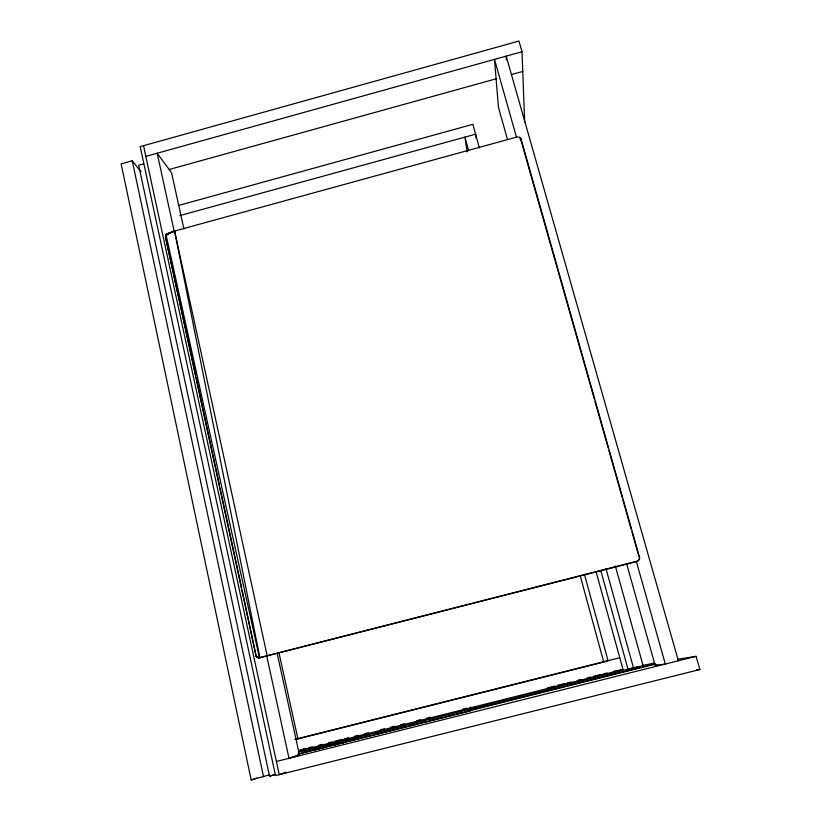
<?xml version="1.0" encoding="UTF-8"?>
<svg xmlns="http://www.w3.org/2000/svg" width="821" height="821" viewBox="0 0 821 821"><rect width="100%" height="100%" fill="white"/><g stroke="black" fill="none" stroke-linecap="round" stroke-linejoin="round"><path stroke-width="1.23" d="M195.706 375.32L165.544 237.248C165.103 232.559 171.876 232.795 174.586 231.05L517.415 136.891L519.909 137.271L520.996 138.749L639.538 557.295L639.405 559.368L637.055 561.482L259.888 657.734L256.963 657.149L255.936 655.425L165.544 237.248L166.068 234.857L174.586 231.05L267.133 655.589L267.974 655.671M639.405 559.368L639.538 557.295M166.14 235.411L165.483 236.622L165.965 237.751L166.068 234.857L166.991 234.97L166.981 233.985L174.586 231.05L259.888 657.734M637.055 561.482L638.779 560.333M637.342 561.112L259.415 657.693L166.068 234.857L166.991 234.97M298.023 754.089L469.232 711.181L471.213 710.391L470.371 707.014M298.823 751.8L470.618 708.502M286.057 772.253L279.232 774.665L143.521 145.686M273.957 774.696L269.545 776.225L138.698 165.267L143.552 163.923M335.081 742.666L333.254 743.138L338.273 741.825L335.276 742.646M140.986 171.794L132.232 160.783L121.128 163.872L251.185 779.95L269.575 774.808M251.185 779.95L257.147 777.939M165.544 237.248C165.709 236.551 166.119 235.884 165.76 235.401M277.221 653.69L299.501 755.135L289.023 758.317L266.64 655.589M297.879 754.222L322.889 747.438M316.906 747.172L318.117 746.874L318.538 748.844L313.427 750.189L316.003 749.552M298.793 751.759L636.993 666.929M298.926 750.332L306.192 748.393M315.069 747.705L316.814 747.254L312.996 748.218L318.138 746.874M145.83 156.39L522.023 51.733L518.944 41.05L140.196 146.61L275.517 775.588L699.872 669.536L696.075 656.338L677.53 659.325M336.579 744.298C333.675 745.776 334.229 741.373 337.103 742.163M169.29 169.475L496.808 78.631M511.637 74.516L522.761 71.437M178.886 205.373L472.865 124.32L479.331 147.79M179.778 215.625L475.595 134.203L476.067 137.959M340.13 741.363L341.249 741.096L339.022 741.691L341.372 741.035M341.526 741.076L343.937 740.409L342.829 740.665M320.621 748.311L323.741 747.541M320.457 746.33L322.54 745.817L318.692 746.792L323.802 745.447L321.309 746.063M314.782 749.778L314.771 747.757M341.054 741.199L341.854 740.911M342.224 740.85L341.669 741.014M337.041 744.216L338.693 743.785L337.564 744.052M342.295 742.872L340.592 743.313L343.281 742.625M342.675 742.81L344.379 742.369L343.701 742.523M335.522 744.626C329.98 746.073 341.269 743.169 335.717 744.616M341.156 743.221C336.015 744.565 346.688 741.815 341.495 743.169M294.749 739.403L619.752 657.744M299.162 738.582L603.476 662.116M341.731 740.973L342.357 740.788M322.243 747.89L323.618 747.551M336.538 744.349L337.082 744.175M321.883 748.054L322.981 747.787L319.123 748.762L322.407 747.89M308.686 747.777L312.411 746.833M318.63 745.283L322.355 744.339M328.574 742.779L332.31 741.845M334.794 741.23L342.254 739.352M344.738 738.726L348.473 737.792M354.693 736.232L358.418 735.298M364.637 733.738L368.362 732.804M380.8 729.684L384.536 728.75M390.745 727.19L394.48 726.257M400.699 724.697L404.425 723.763M416.863 720.643L420.588 719.709M426.807 718.149L430.543 717.215M462.87 709.108L466.595 708.174M547.422 687.906L554.883 686.038M557.367 685.412L564.827 683.544M567.321 682.918L571.047 681.984M577.266 680.424L580.991 679.49M587.21 677.93L590.946 676.997M593.429 676.371L600.89 674.493M603.373 673.877L607.109 672.943M613.328 671.383L623.026 669.597L595.954 571.303M298.587 750.948L623.026 669.597M642.186 665.564L654.665 662.999M471.203 708.533L483.538 705.444L471.018 708.79M600.736 570.41L628.014 669.187L643.212 666.005L615.34 566.018M470.905 709.96L654.758 663.881M324.069 747.151L361.302 737.812M363.775 737.196L371.225 735.329M373.709 734.703L407.216 726.308M409.689 725.682L417.14 723.824M419.623 723.198L427.064 721.331M429.547 720.715L443.196 717.287M445.68 716.671L453.13 714.804M455.604 714.178L463.054 712.31M465.538 711.694L655.394 664.107M471.213 710.391L304.396 752.19L303.657 748.824M626.741 564.181L655.168 665.441L657.559 664.846M292.225 756.962L299.501 755.135M276.39 761.478L696.075 656.338M270.355 775.937L275.148 774.737M315.541 747.541L314.33 747.828M335.615 742.502L334.465 742.779M317.337 749.121L318.558 748.834M336.056 744.462L334.906 744.739M321.432 748.126L320.703 748.311M296.494 739.228L298.865 738.674M638.235 666.744L643.212 666.005M655.168 665.441L665.318 664.045L636.388 561.626M696.66 669.762L699.872 669.536M256.511 656.133C255.382 654.429 257.455 658.534 259.2 657.826L256.963 657.149L256.162 656.092L258.112 657.724L259.415 657.693L257.507 657.508L256.162 656.092L242.216 590.422M519.98 138.831L520.452 139.221L520.381 137.671M167.556 233.708L168.141 234.375M166.981 233.985L167.525 234.611M165.555 235.996L165.996 236.52M520.822 139.714L594.281 398.852M678.382 660.772L506.188 56.136L506.434 59.933M594.979 401.315L608.228 448.102M608.925 450.555L622.174 497.341M622.872 499.804L631.236 529.36M631.934 531.813L638.902 556.443M516.46 137.128L494.499 59.389L498.45 107.294L507.46 139.396M605.919 568.419L633.627 668.407M468.647 150.725L464.932 137.138L467.128 151.895M584.408 574.248L608.033 660.689L603.743 662.054L580.17 575.572M468.74 709.2L469.232 711.181M321.452 744.575L322.294 748.331M278.914 652.521L297.92 738.89M183.935 229.11L171.558 172.749L157.18 153.229L174.37 232.158M196.25 377.824L219.505 485.375M220.049 487.879L241.682 587.918M132.232 160.783L263.572 776.851M520.996 138.749L521.068 140.299M522.023 51.733L524.681 122.329"/></g></svg>
